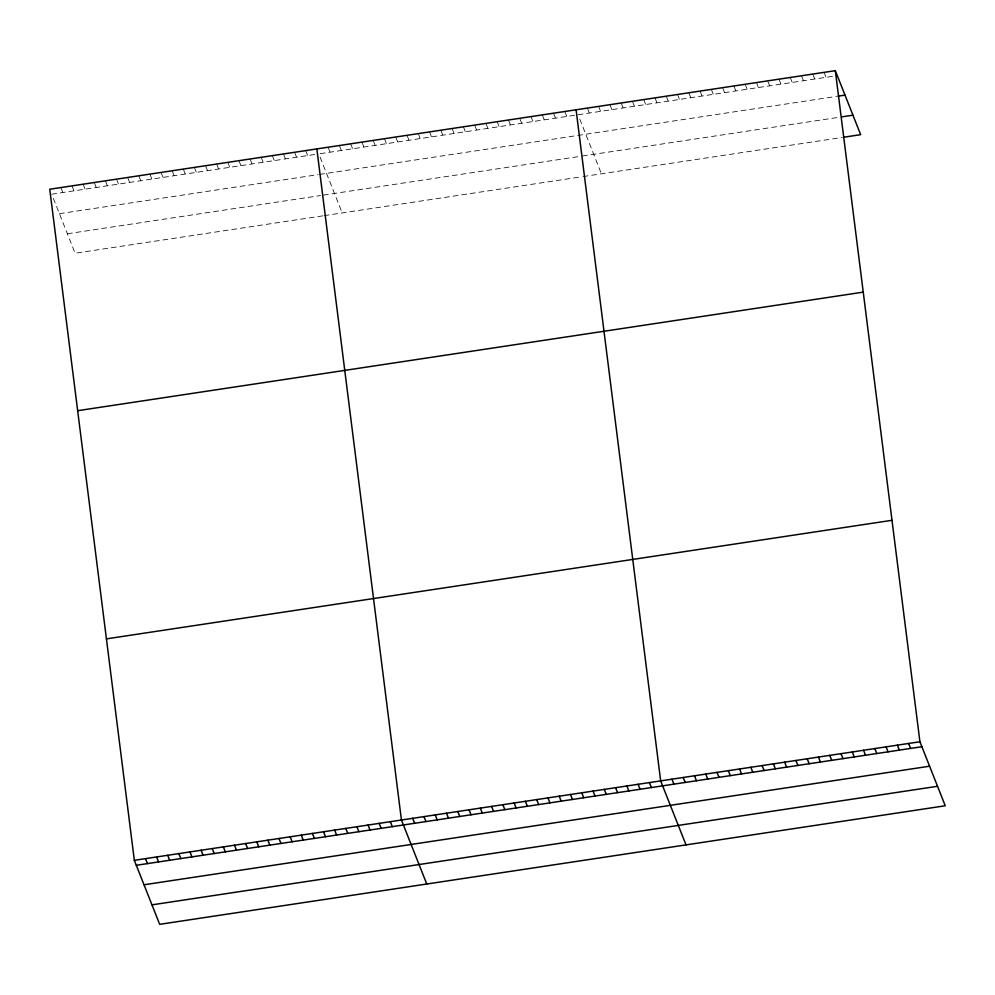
<?xml version="1.0" encoding="UTF-8"?>
<svg xmlns="http://www.w3.org/2000/svg" width="995" height="995" viewBox="0 0 995 995"><rect width="100%" height="100%" fill="white"/><g stroke="black" fill="none" stroke-linecap="round" stroke-linejoin="round"><path stroke-width="0.75" stroke-dasharray="4.97 3.73" d="M51.715 194.199L316.024 154.3M320.216 153.678L575.234 115.184M578.045 114.761L834.469 76.055M59.426 213.689L318.176 174.623M319.569 174.423L836.546 96.391M67.374 233.763L320.564 195.542M323.338 195.119L579.625 156.439M582.436 156.016L838.86 117.31M322.716 215.865L75.085 253.24L52.138 195.281M324.096 215.654L581.702 176.774M583.107 176.563L842.342 137.434M824.047 72.361L826.012 77.324M812.778 74.065L814.743 79.028M801.51 75.769L803.475 80.732M790.241 77.473L792.207 82.436M778.961 79.165L780.926 84.14M767.692 80.869L769.657 85.831M756.424 82.573L758.389 87.535M745.155 84.276L747.121 89.239M733.887 85.98L735.852 90.943M722.606 87.672L724.571 92.635M711.338 89.376L713.303 94.338M700.07 91.08L702.035 96.042M688.801 92.784L690.766 97.746M677.52 94.488L679.486 99.45M666.252 96.179L668.217 101.142M654.984 97.883L656.949 102.846M643.715 99.587L645.68 104.55M632.434 101.291L634.4 106.254M621.166 102.982L623.131 107.945M609.898 104.686L611.863 109.649M598.629 106.39L600.594 111.353M587.361 108.094L589.314 113.057M579.762 119.089L601.428 173.802M564.812 111.49L566.777 116.452M553.543 113.194L555.508 118.156M542.275 114.898L544.24 119.86M530.994 116.602L532.959 121.564M519.726 118.293L521.691 123.268M508.457 119.997L510.423 124.96M497.189 121.701L499.154 126.663M485.908 123.405L487.873 128.367M474.64 125.109L476.605 130.071M463.371 126.8L465.337 131.763M452.103 128.504L454.068 133.467M440.822 130.208L442.787 135.171M429.554 131.912L431.519 136.875M418.286 133.616L420.251 138.579M407.017 135.308L408.982 140.27M395.749 137.011L397.714 141.974M384.468 138.715L386.433 143.678M373.2 140.419L375.165 145.382M361.931 142.111L363.896 147.073M350.663 143.815L352.628 148.777M339.382 145.519L341.347 150.481M328.114 147.223L330.079 152.185M320.091 157.135L342.18 212.93M305.714 150.606L307.679 155.568M294.582 152.285L296.547 157.247M283.463 153.964L285.428 158.926M272.332 155.643L274.297 160.605M261.2 157.322L263.165 162.284M250.068 159.001L252.033 163.964M238.937 160.68L240.902 165.643M227.818 162.359L229.783 167.322M216.686 164.038L218.651 169.001M205.555 165.717L207.52 170.68M194.423 167.396L196.388 172.359M183.291 169.075L185.257 174.038M172.172 170.754L174.137 175.717M161.041 172.433L163.006 177.396M149.909 174.113L151.874 179.075M138.778 175.804L140.743 180.767M127.658 177.483L129.624 182.446M116.527 179.162L118.492 184.125M105.395 180.841L107.36 185.804M94.264 182.52L96.229 187.483M83.132 184.199L85.097 189.162M72.013 185.878L73.978 190.841M60.882 187.558L62.847 192.52"/><path stroke-width="1.49" d="M835.327 70.67L49.75 189.237L134.337 860.327L159.673 924.33L945.25 805.763L919.915 741.76L835.327 70.67L860.663 134.673L843.76 137.223M837.952 96.179L845.004 95.11M841.683 116.888L852.951 115.184M77.66 410.699L863.237 292.132M106.428 638.865L891.993 520.298M134.337 860.327L919.915 741.76M136.303 865.289L921.88 746.723M144.014 884.779L929.591 766.212M151.961 904.853L937.539 786.286M908.634 743.464L910.599 748.427M897.366 745.168L899.331 750.13M886.097 746.859L888.062 751.822M874.829 748.563L876.794 753.526M863.548 750.267L865.513 755.23M852.28 751.971L854.245 756.934M841.011 753.663L842.976 758.625M829.743 755.367L831.708 760.329M818.462 757.071L820.427 762.033M807.194 758.775L809.159 763.737M795.925 760.479L797.89 765.441M784.657 762.17L786.622 767.133M773.389 763.874L775.341 768.836M762.108 765.578L764.073 770.54M750.839 767.282L752.805 772.244M739.571 768.973L741.536 773.948M728.303 770.677L730.268 775.64M717.022 772.381L718.987 777.344M705.754 774.085L707.719 779.048M694.485 775.789L696.45 780.752M683.217 777.481L685.182 782.443M671.936 779.184L673.901 784.147M686.015 844.892L660.668 780.888L576.08 109.798M649.399 782.592L651.364 787.555M638.131 784.296L640.096 789.259M626.85 785.988L628.815 790.95M615.582 787.692L617.547 792.654M604.313 789.396L606.278 794.358M593.045 791.1L595.01 796.062M581.776 792.791L583.742 797.754M570.496 794.495L572.461 799.458M559.227 796.199L561.192 801.162M547.959 797.903L549.924 802.865M536.691 799.607L538.656 804.569M525.41 801.298L527.375 806.261M514.141 803.002L516.106 807.965M502.873 804.706L504.838 809.669M491.605 806.41L493.57 811.373M480.324 808.114L482.289 813.077M469.055 809.806L471.021 814.768M457.787 811.51L459.752 816.472M446.519 813.213L448.484 818.176M435.25 814.917L437.215 819.88M423.969 816.609L425.935 821.571M412.701 818.313L414.666 823.275M426.768 884.02L401.433 820.017L316.845 148.927M390.301 821.696L392.266 826.658M379.17 823.375L381.135 828.337M368.038 825.054L370.003 830.017M356.919 826.733L358.884 831.696M345.787 828.412L347.752 833.375M334.656 830.091L336.621 835.054M323.524 831.77L325.489 836.733M312.405 833.449L314.37 838.412M301.274 835.141L303.239 840.103M290.142 836.82L292.107 841.782M279.01 838.499L280.976 843.461M267.879 840.178L269.844 845.141M256.76 841.857L258.725 846.82M245.628 843.536L247.593 848.499M234.497 845.215L236.462 850.178M223.365 846.894L225.33 851.857M212.233 848.573L214.199 853.536M201.114 850.252L203.079 855.215M189.983 851.931L191.948 856.894M178.851 853.611L180.816 858.573M167.72 855.29L169.685 860.252M156.588 856.969L158.553 861.931M145.469 858.648L147.434 863.61"/></g></svg>
